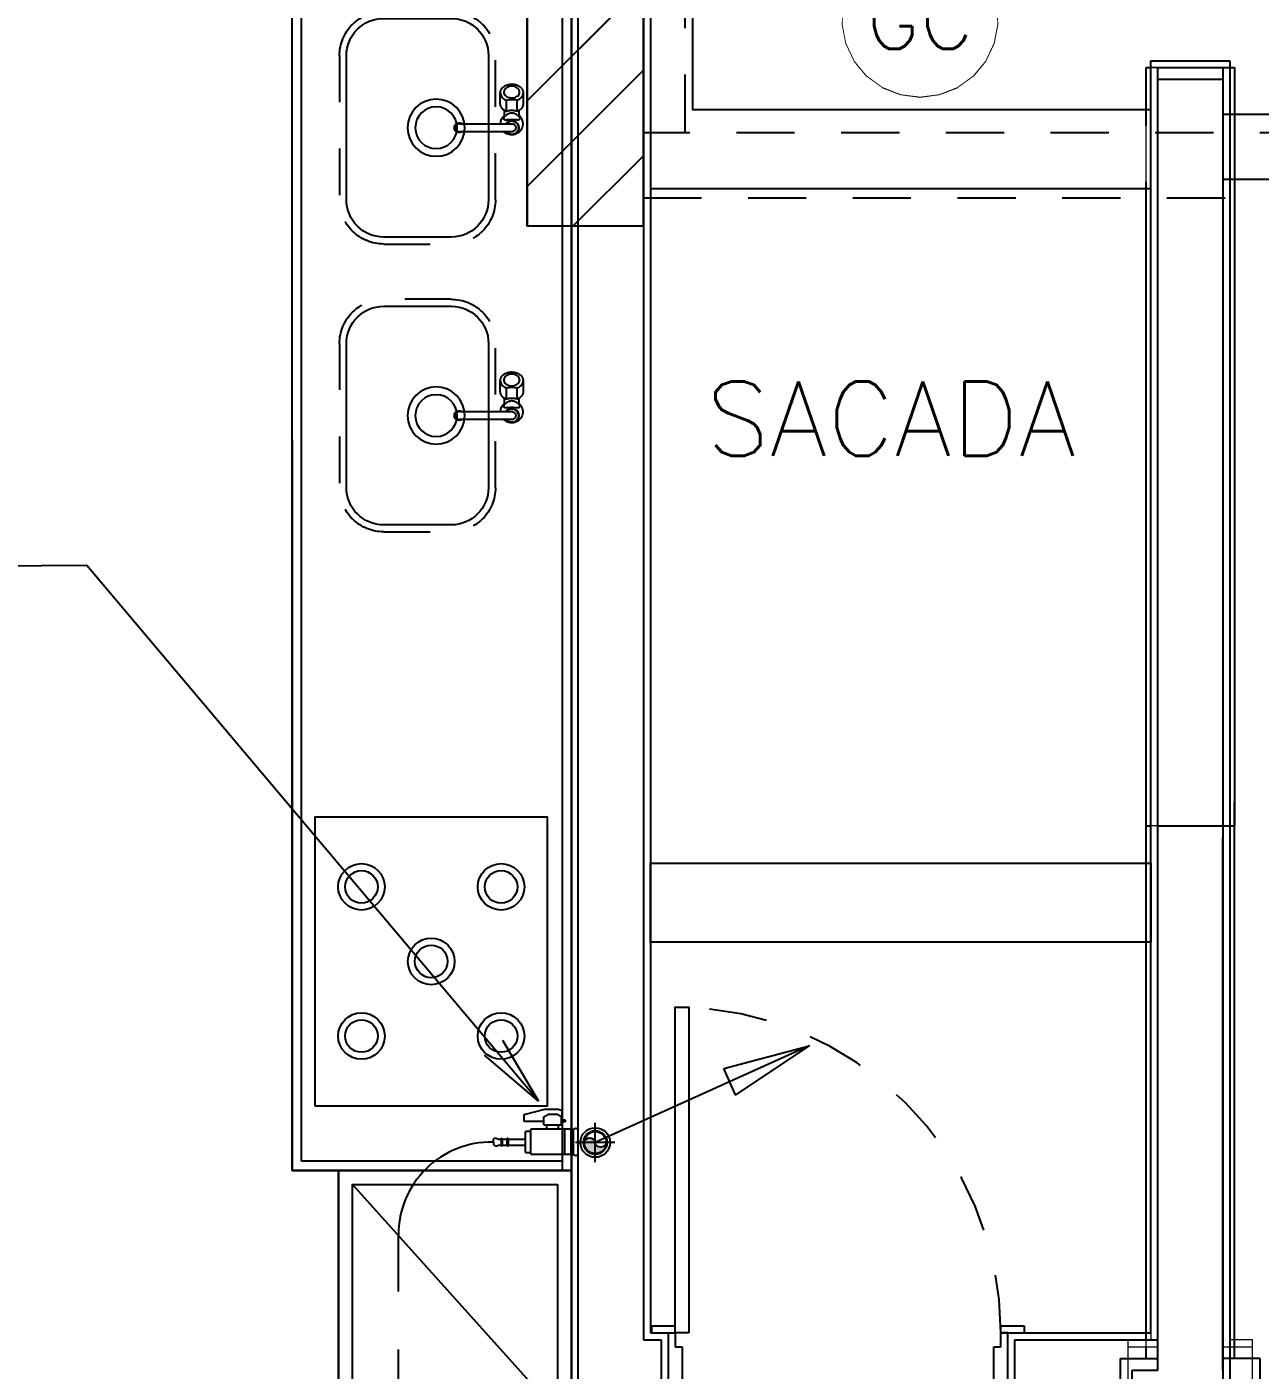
# Model space of a CAD drawing. Header units: millimetres. Extents: x 188.6 to 263.2, y 40.1 to 120.1.
# Drawn here: x 237.974 to 240.624, y 54.962 to 57.849 of the extents above; entities that cross this region are included whole.
import ezdxf
from ezdxf.enums import TextEntityAlignment as Align

# ---------------------------------------------------------------- set-up
doc = ezdxf.new("R2010")
doc.units = ezdxf.units.MM
doc.set_wipeout_variables(frame=1)
for name, pattern in [('CENTER2', [1.125, 0.75, -0.125, 0.125, -0.125]), ('HIDDEN2', [0.1875, 0.125, -0.0625]), ('Linha Tracejada 2_1', [300, 200, -100]), ('Wipeout_Contour', [1000, 0, -1000]), ('XREF_305_306$0$HIDDEN2', [0.1875, 0.125, -0.0625]), ('XREF_305_306$0$XREF-TIPO$0$HIDDEN2', [0.1875, 0.125, -0.0625])]:
    doc.linetypes.add(name, pattern=pattern)
for name, color, linetype in [('ARQ', 8, 'Continuous'), ('ARQ-BASE', 8, 'Continuous'), ('Chapim', 7, 'Continuous'), ('ESTR-PILARES', 11, 'Continuous'), ('ESTR-VIGAS', 11, 'HIDDEN2'), ('ESTRUTURA', 7, 'Continuous'), ('GAS-COL', 7, 'Continuous'), ('GAS-PONTO', 202, 'Continuous'), ('GAS-TEXTO', 7, 'Continuous'), ('GAS-TUBO-PISO', 6, 'CENTER2'), ('INC-TEXTO', 7, 'Continuous'), ('Parede.ARQ', 8, 'Continuous'), ('Pilar.ARQ', 8, 'Continuous'), ('XREF_305_306$0$A-MC-ALVENARIA', 7, 'Continuous'), ('XREF_305_306$0$L-O-LAYOUT-MOLHADO', 8, 'Continuous'), ('XREF_305_306$0$XREF-TIPO$0$A-MC-ALVENARIA', 7, 'Continuous'), ('XREF_305_306$0$XREF-TIPO$0$V-MC-VISTA2', 1, 'Continuous')]:
    doc.layers.add(name, color=color, linetype=linetype)
doc.layers.add('XREF_305_306$0$R-MC-REBOCO', color=1, linetype='Continuous', lineweight=5)
doc.layers.add('XREF_305_306$0$XREF-TIPO$0$R-MC-REBOCO', color=1, linetype='Continuous', lineweight=5)
doc.styles.add('60-100', font='romans.shx', dxfattribs={"height": 0.16})
doc.styles.add('60-75', font='romans.shx', dxfattribs={"height": 0.12})
doc.styles.add('ROMANS', font='ROMANS.SHX', dxfattribs={"height": 0.15})
doc.dimstyles.new('IND75', dxfattribs={"dimtxt": 0.15, "dimasz": 0.1875, "dimexe": 0.15, "dimexo": 0, "dimgap": 0.1, "dimtad": 1, "dimzin": 10, "dimdsep": 46, "dimtxsty": '60-75', "dimcen": 0, "dimclrd": 256, "dimclre": 1, "dimclrt": 256, "dimadec": 0, "dimazin": 0, "dimtfac": 1, "dimtix": 1, "dimtmove": 2, "dimatfit": 3, "dimfxl": 0.15, "dimtolj": 1, "dimtzin": 6, "dimarcsym": 0})
doc.dimstyles.new('SETAS75', dxfattribs={"dimtxt": 0.16, "dimasz": 0.15, "dimexe": 0.15, "dimexo": 0, "dimgap": 0.1, "dimtad": 1, "dimzin": 10, "dimdsep": 46, "dimtxsty": '60-100', "dimblk1": 'OPEN', "dimblk2": 'OPEN', "dimsah": 1, "dimcen": 0, "dimclrd": 244, "dimclre": 244, "dimclrt": 7, "dimadec": 0, "dimazin": 0, "dimtfac": 1, "dimtix": 1, "dimtmove": 2, "dimatfit": 3, "dimldrblk": 'OPEN', "dimfxl": 0.15, "dimtolj": 1, "dimtzin": 6, "dimarcsym": 0})

# ---------------------------------------------------------------- blocks, each defined once
blk = doc.blocks.new('ESTR-1TP-29.09.2016')
at = {"layer": 'ESTR-PILARES'}
for p, q in [((35.7274, 20.0136), (35.9774, 20.2636)), ((35.7274, 19.8298), (35.9774, 20.0798)), ((35.8267, 19.7452), (35.9774, 19.8959))]:
    blk.add_line(p, q, dxfattribs=at)
blk.add_lwpolyline([(35.7274, 19.7452), (35.9774, 19.7452), (35.9774, 21.0452), (35.7274, 21.0452), (35.7274, 19.7452)], dxfattribs=at)
at = {"layer": 'ESTR-VIGAS'}
for points in [[(36.0674, 19.9452), (36.0674, 24.5452)], [(38.3274, 19.9452), (35.9774, 19.9452)], [(35.9774, 19.8052), (38.3274, 19.8052)]]:
    blk.add_lwpolyline(points, dxfattribs=at)
blk = doc.blocks.new('XREF_305_306$0$CUBA_BL47_SUPERIOR')
for p, q in [((0.155, 0.1123), (-0.155, 0.1123)), ((-0.235, 0.0323), (-0.235, -0.1128)), ((0.235, -0.1128), (0.235, 0.0323)), ((-0.155, -0.1928), (0.155, -0.1928))]:
    blk.add_line(p, q)
at = {"color": 8, "linetype": 'XREF_305_306$0$HIDDEN2', "ltscale": 0.5}
blk.add_lwpolyline([(-0.25, 0.0323, -0.414214), (-0.155, 0.1273), (0.155, 0.1273, -0.414214), (0.25, 0.0323), (0.25, -0.1128, -0.414214), (0.155, -0.2078), (-0.155, -0.2078, -0.414214), (-0.25, -0.1128)], format="xyb", close=True, dxfattribs=at)
at = {"color": 8}
blk.add_circle((0, 0), 0.0615, dxfattribs=at)
blk.add_circle((0, 0), 0.0449)
for centre, start, end in [((-0.155, 0.0323), 90, 180), ((0.155, 0.0323), 0, 90), ((-0.155, -0.1128), 180, 270), ((0.155, -0.1128), 270, 0)]:
    blk.add_arc(centre, 0.08, start, end)
blk = doc.blocks.new('XREF_305_306$0$DECA_1195CR40_SUPERIOR')
at = {"layer": 'XREF_305_306$0$L-O-LAYOUT-MOLHADO'}
for p, q in [((-0.0086, 0.0002), (-0.0086, -0.1099)), ((0.0086, -0.1099), (0.0086, 0.0002)), ((0.0369, 0.016), (0.0246, 0.016)), ((0.0512, 0.0249), (0.051, 0.0249)), ((0.0513, 0.0249), (0.0512, 0.0249)), ((0.0751, 0.0249), (0.0513, 0.0249)), ((0.0766, 0.0174), (0.0761, 0.0174)), ((0.0246, -0.0151), (0.0369, -0.0151)), ((0.0513, -0.0241), (0.0751, -0.0241)), ((0.0761, -0.0166), (0.0766, -0.0166)), ((-0.0102, -0.1112), (-0.0102, -0.1129)), ((-0.0086, -0.1099), (-0.0086, -0.1112)), ((0.0086, -0.1112), (0.0086, -0.1099)), ((0.0102, -0.1129), (0.0102, -0.1112))]:
    blk.add_line(p, q, dxfattribs=at)
at = {"layer": 'XREF_305_306$0$L-O-LAYOUT-MOLHADO', "color": 8}
for p, q in [((0.0594, 0.0116), (0.0356, 0.0116)), ((0.0356, -0.0108), (0.0594, -0.0108))]:
    blk.add_line(p, q, dxfattribs=at)
at = {"layer": 'XREF_305_306$0$L-O-LAYOUT-MOLHADO'}
for points in [[(0.0086, 0.0002, 0), (0.0086, 0.0005, 0), (0.0086, 0.0009, 0), (0.0086, 0.0012, 0), (0.0086, 0.0014, 0), (0.0085, 0.0016, 0), (0.0085, 0.0017, 0), (0.0085, 0.0018, 0), (0.0085, 0.0019, 0), (0.0085, 0.0021, 0), (0.0084, 0.0022, 0), (0.0084, 0.0023, 0), (0.0084, 0.0024, 0), (0.0084, 0.0024, 0), (0.0083, 0.0025, 0), (0.0083, 0.0026, 0), (0.0082, 0.0029, 0), (0.0081, 0.0032, 0), (0.008, 0.0035, 0), (0.0079, 0.0038, 0), (0.0076, 0.0045, 0), (0.0073, 0.005, 0), (0.0069, 0.0056, 0), (0.0065, 0.0061, 0), (0.006, 0.0065, 0), (0.0055, 0.007, 0), (0.005, 0.0074, 0), (0.0045, 0.0077, 0), (0.004, 0.008, 0), (0.0034, 0.0083, 0), (0.0028, 0.0085, 0), (0.0022, 0.0087, 0), (0.0016, 0.0088, 0), (0.001, 0.0089, 0), (0.0003, 0.009, 0), (-0.0003, 0.009, 0), (-0.0009, 0.0089, 0), (-0.0016, 0.0088, 0), (-0.0022, 0.0087, 0), (-0.0028, 0.0085, 0), (-0.0034, 0.0083, 0), (-0.0039, 0.008, 0), (-0.0045, 0.0077, 0), (-0.005, 0.0074, 0), (-0.0055, 0.007, 0), (-0.006, 0.0066, 0), (-0.0064, 0.0061, 0), (-0.0068, 0.0056, 0), (-0.0072, 0.0051, 0), (-0.0076, 0.0045, 0), (-0.0076, 0.0043, 0), (-0.0077, 0.0042, 0), (-0.0078, 0.004, 0), (-0.0079, 0.0039, 0), (-0.0079, 0.0037, 0), (-0.008, 0.0035, 0), (-0.0081, 0.0032, 0), (-0.0082, 0.003, 0), (-0.0083, 0.0027, 0), (-0.0084, 0.0024, 0), (-0.0085, 0.002, 0), (-0.0085, 0.0016, 0), (-0.0086, 0.0011, 0), (-0.0086, 0.0007, 0), (-0.0086, 0.0002, 0)], [(0.0246, 0.016, 0), (0.0245, 0.016, 0), (0.0243, 0.016, 0), (0.0242, 0.016, 0), (0.0241, 0.016, 0), (0.024, 0.016, 0), (0.024, 0.016, 0), (0.024, 0.016, 0)], [(0.0352, 0.0117, 0), (0.0352, 0.0117, 0), (0.0353, 0.0117, 0), (0.0354, 0.0116, 0), (0.0356, 0.0116, 0)], [(0.0352, 0.0117, 0), (0.0354, 0.0111, 0), (0.0357, 0.0099, 0), (0.036, 0.0087, 0), (0.0362, 0.0075, 0), (0.0364, 0.0063, 0), (0.0366, 0.005, 0), (0.0367, 0.0037, 0), (0.0368, 0.0025, 0), (0.0368, 0.0012, 0), (0.0368, -0.0001, 0), (0.0368, -0.0013, 0), (0.0367, -0.0026, 0), (0.0366, -0.0039, 0), (0.0364, -0.0051, 0), (0.0363, -0.0064, 0), (0.036, -0.0076, 0), (0.0358, -0.0088, 0), (0.0354, -0.01, 0), (0.0352, -0.0109, 0)], [(0.051, 0.0249, 0), (0.0505, 0.0249, 0), (0.0496, 0.0248, 0), (0.0488, 0.0247, 0), (0.0479, 0.0245, 0), (0.047, 0.0243, 0), (0.0462, 0.024, 0), (0.0454, 0.0236, 0), (0.0445, 0.0232, 0), (0.0437, 0.0228, 0), (0.0429, 0.0223, 0), (0.0422, 0.0218, 0), (0.0414, 0.0212, 0), (0.0407, 0.0205, 0), (0.04, 0.0198, 0), (0.0393, 0.0191, 0), (0.0386, 0.0183, 0), (0.038, 0.0175, 0), (0.0374, 0.0167, 0), (0.0368, 0.0158, 0), (0.0363, 0.0149, 0), (0.0358, 0.0139, 0), (0.0354, 0.013, 0), (0.0353, 0.0128, 0)], [(0.0513, 0.0249, 0), (0.0513, 0.0249, 0)], [(0.0639, 0.0004, 0), (0.0641, 0.003, 0), (0.0645, 0.0056, 0), (0.0652, 0.008, 0), (0.0662, 0.0102, 0), (0.0675, 0.0122, 0), (0.0689, 0.014, 0), (0.0705, 0.0154, 0), (0.0723, 0.0164, 0), (0.0742, 0.0171, 0), (0.0761, 0.0174, 0), (0.0766, 0.0174, 0)], [(0.0766, -0.0166, 0), (0.0746, -0.0164, 0), (0.0727, -0.0158, 0), (0.0709, -0.0148, 0), (0.0693, -0.0135, 0), (0.0678, -0.0118, 0), (0.0665, -0.0099, 0), (0.0655, -0.0077, 0), (0.0647, -0.0053, 0), (0.0642, -0.0028, 0), (0.0639, -0.0002, 0), (0.0639, 0.0004, 0)], [(0.0751, -0.0241, 0), (0.0755, -0.0241, 0), (0.0764, -0.024, 0), (0.0773, -0.0239, 0), (0.0781, -0.0237, 0), (0.079, -0.0235, 0), (0.0799, -0.0233, 0), (0.0807, -0.0229, 0), (0.0815, -0.0226, 0), (0.0823, -0.0221, 0), (0.0831, -0.0217, 0), (0.0839, -0.0211, 0), (0.0847, -0.0206, 0), (0.0854, -0.02, 0), (0.0861, -0.0193, 0), (0.0868, -0.0186, 0), (0.0875, -0.0178, 0), (0.0881, -0.017, 0), (0.0888, -0.0162, 0), (0.0893, -0.0153, 0), (0.0899, -0.0144, 0), (0.0904, -0.0135, 0), (0.0909, -0.0125, 0), (0.0913, -0.0115, 0), (0.0917, -0.0105, 0), (0.0921, -0.0095, 0), (0.0924, -0.0084, 0), (0.0927, -0.0073, 0), (0.093, -0.0062, 0), (0.0932, -0.0051, 0), (0.0934, -0.004, 0), (0.0935, -0.0028, 0), (0.0936, -0.0017, 0), (0.0937, -0.0005, 0), (0.0937, 0.0006, 0), (0.0936, 0.0018, 0), (0.0936, 0.0029, 0), (0.0935, 0.0041, 0), (0.0933, 0.0052, 0), (0.0931, 0.0064, 0), (0.0929, 0.0075, 0), (0.0926, 0.0086, 0), (0.0923, 0.0096, 0), (0.092, 0.0107, 0), (0.0916, 0.0117, 0), (0.0912, 0.0128, 0), (0.0907, 0.0137, 0), (0.0902, 0.0147, 0), (0.0897, 0.0156, 0), (0.0891, 0.0165, 0), (0.0885, 0.0174, 0), (0.0879, 0.0182, 0), (0.0873, 0.019, 0), (0.0866, 0.0197, 0), (0.0859, 0.0204, 0), (0.0851, 0.0211, 0), (0.0844, 0.0217, 0), (0.0836, 0.0222, 0), (0.0828, 0.0227, 0), (0.082, 0.0232, 0), (0.0812, 0.0236, 0), (0.0803, 0.0239, 0), (0.0795, 0.0242, 0), (0.0786, 0.0245, 0), (0.0778, 0.0247, 0), (0.0769, 0.0248, 0), (0.076, 0.0249, 0), (0.0751, 0.0249, 0), (0.0751, 0.0249, 0)], [(0.0751, 0.0249, 0), (0.0751, 0.0249, 0)], [(0.0766, 0.0174, 0), (0.0785, 0.0172, 0), (0.0804, 0.0166, 0), (0.0822, 0.0157, 0), (0.0838, 0.0143, 0), (0.0853, 0.0127, 0), (0.0866, 0.0107, 0), (0.0877, 0.0085, 0), (0.0885, 0.0062, 0), (0.089, 0.0036, 0), (0.0892, 0.001, 0), (0.0891, -0.0016, 0), (0.0887, -0.0041, 0), (0.0881, -0.0066, 0), (0.0871, -0.0088, 0), (0.086, -0.0109, 0), (0.0846, -0.0127, 0), (0.083, -0.0142, 0), (0.0812, -0.0154, 0), (0.0794, -0.0161, 0), (0.0775, -0.0165, 0), (0.0766, -0.0166, 0)], [(0.024, -0.0152, 0), (0.024, -0.0152, 0), (0.024, -0.0151, 0), (0.0241, -0.0151, 0), (0.0243, -0.0151, 0), (0.0245, -0.0151, 0), (0.0246, -0.0151, 0)], [(0.0356, -0.0108, 0), (0.0354, -0.0108, 0), (0.0353, -0.0108, 0), (0.0352, -0.0108, 0), (0.0352, -0.0109, 0)], [(0.0353, -0.0119, 0), (0.0355, -0.0125, 0), (0.036, -0.0134, 0), (0.0365, -0.0144, 0), (0.037, -0.0153, 0), (0.0376, -0.0161, 0), (0.0382, -0.017, 0), (0.0389, -0.0178, 0), (0.0395, -0.0185, 0), (0.0402, -0.0193, 0), (0.041, -0.0199, 0), (0.0417, -0.0205, 0), (0.0425, -0.0211, 0), (0.0432, -0.0216, 0), (0.0441, -0.0221, 0), (0.0449, -0.0226, 0), (0.0457, -0.0229, 0), (0.0466, -0.0233, 0), (0.0474, -0.0235, 0), (0.0483, -0.0237, 0), (0.0491, -0.0239, 0), (0.05, -0.024, 0), (0.0509, -0.0241, 0), (0.0514, -0.0241, 0)], [(0.0514, -0.0241, 0), (0.0513, -0.0241, 0)], [(0.0751, -0.0241, 0), (0.0751, -0.0241, 0)], [(-0.0086, -0.1059, 0), (-0.0094, -0.1075, 0), (-0.0099, -0.1091, 0), (-0.0102, -0.1109, 0), (-0.0102, -0.1112, 0)], [(-0.0102, -0.1129, 0), (-0.01, -0.1147, 0), (-0.0096, -0.1164, 0), (-0.0088, -0.118, 0), (-0.0078, -0.1195, 0), (-0.0065, -0.1207, 0), (-0.0051, -0.1217, 0), (-0.0035, -0.1225, 0), (-0.0018, -0.1229, 0), (0, -0.1231, 0)], [(0, -0.1231, 0), (0.0018, -0.1229, 0), (0.0035, -0.1225, 0), (0.0051, -0.1217, 0), (0.0065, -0.1207, 0), (0.0078, -0.1195, 0), (0.0088, -0.118, 0), (0.0096, -0.1164, 0), (0.01, -0.1147, 0), (0.0102, -0.1129, 0)], [(0.0102, -0.1112, 0), (0.01, -0.1095, 0), (0.0096, -0.1078, 0), (0.0088, -0.1062, 0), (0.0086, -0.1059, 0)]]:
    blk.add_polyline3d(points, dxfattribs=at)
at = {"layer": 'XREF_305_306$0$L-O-LAYOUT-MOLHADO', "color": 8}
for points in [[(0.0253, -0.0151, 0), (0.0249, -0.0153, 0), (0.0243, -0.0157, 0), (0.0235, -0.0161, 0), (0.0227, -0.0164, 0), (0.022, -0.0167, 0), (0.0213, -0.0168, 0), (0.0207, -0.0169, 0), (0.0201, -0.017, 0), (0.0196, -0.0169, 0), (0.0192, -0.0168, 0), (0.0186, -0.0166, 0), (0.0182, -0.0163, 0), (0.0179, -0.0159, 0), (0.0177, -0.0154, 0), (0.0175, -0.0149, 0), (0.0173, -0.0142, 0), (0.0173, -0.0135, 0), (0.0173, -0.0127, 0), (0.0173, -0.0118, 0), (0.0173, -0.0108, 0), (0.0174, -0.01, 0), (0.0174, -0.0091, 0), (0.0175, -0.0082, 0), (0.0175, -0.0072, 0), (0.0176, -0.0065, 0), (0.0176, -0.0056, 0), (0.0177, -0.0051, 0), (0.0177, -0.0044, 0), (0.0177, -0.0038, 0), (0.0177, -0.0034, 0), (0.0177, -0.003, 0), (0.0178, -0.0026, 0), (0.0178, -0.0022, 0), (0.0178, -0.0017, 0), (0.0178, -0.0012, 0), (0.0178, -0.0008, 0), (0.0178, -0.0004, 0), (0.0178, -0.0001, 0), (0.0178, 0.0004, 0), (0.0178, 0.0009, 0), (0.0178, 0.0014, 0), (0.0178, 0.0018, 0), (0.0178, 0.0022, 0), (0.0178, 0.0026, 0), (0.0178, 0.003, 0), (0.0178, 0.0034, 0), (0.0177, 0.004, 0), (0.0177, 0.0047, 0), (0.0177, 0.0053, 0), (0.0177, 0.0058, 0), (0.0176, 0.0067, 0), (0.0176, 0.0074, 0), (0.0175, 0.0087, 0), (0.0174, 0.0099, 0), (0.0174, 0.0109, 0), (0.0173, 0.0119, 0), (0.0173, 0.0129, 0), (0.0173, 0.0138, 0), (0.0173, 0.0146, 0), (0.0174, 0.0154, 0), (0.0176, 0.0161, 0), (0.0178, 0.0166, 0), (0.0181, 0.017, 0), (0.0184, 0.0173, 0), (0.0187, 0.0175, 0), (0.0192, 0.0177, 0), (0.0197, 0.0178, 0), (0.0203, 0.0178, 0), (0.0211, 0.0177, 0), (0.0219, 0.0176, 0), (0.0226, 0.0173, 0), (0.0234, 0.017, 0), (0.0242, 0.0166, 0), (0.025, 0.0162, 0), (0.0253, 0.016, 0)], [(0.0246, 0.016, 0), (0.0244, 0.016, 0), (0.0244, 0.0159, 0), (0.0243, 0.0158, 0), (0.0243, 0.0156, 0), (0.0244, 0.0154, 0), (0.0245, 0.0152, 0), (0.0248, 0.0148, 0), (0.0251, 0.0144, 0), (0.0254, 0.014, 0), (0.0258, 0.0135, 0), (0.0267, 0.0124, 0), (0.0272, 0.0118, 0), (0.0277, 0.0112, 0), (0.0282, 0.0103, 0), (0.0288, 0.0094, 0), (0.0294, 0.0083, 0), (0.0297, 0.0077, 0), (0.03, 0.0071, 0), (0.0303, 0.0064, 0), (0.0305, 0.0056, 0), (0.0307, 0.0052, 0), (0.0308, 0.0048, 0), (0.0309, 0.0044, 0), (0.031, 0.0039, 0), (0.0311, 0.0034, 0), (0.0312, 0.0029, 0), (0.0313, 0.0024, 0), (0.0313, 0.0019, 0), (0.0314, 0.0014, 0), (0.0314, 0.0009, 0), (0.0314, 0.0006, 0), (0.0314, 0.0004, 0), (0.0314, 0.0001, 0), (0.0314, -0.0002, 0), (0.0314, -0.0005, 0), (0.0314, -0.0007, 0), (0.0313, -0.001, 0), (0.0313, -0.0013, 0), (0.0313, -0.0017, 0), (0.0312, -0.0021, 0), (0.0311, -0.0025, 0), (0.0311, -0.0029, 0), (0.031, -0.0033, 0), (0.0309, -0.0036, 0), (0.0308, -0.0041, 0), (0.0306, -0.0045, 0), (0.0303, -0.0053, 0), (0.03, -0.0061, 0), (0.0297, -0.0068, 0), (0.0292, -0.0078, 0), (0.0288, -0.0086, 0), (0.0283, -0.0094, 0), (0.0278, -0.0101, 0), (0.0269, -0.0113, 0), (0.0261, -0.0124, 0), (0.0253, -0.0133, 0), (0.025, -0.0137, 0), (0.0247, -0.014, 0), (0.0245, -0.0144, 0), (0.0243, -0.0147, 0), (0.0243, -0.0149, 0), (0.0243, -0.015, 0), (0.0243, -0.0151, 0), (0.0245, -0.0151, 0), (0.0246, -0.0151, 0)], [(0.0594, 0.0129, 0), (0.0593, 0.0127, 0), (0.0593, 0.0125, 0), (0.0593, 0.0122, 0), (0.0593, 0.0119, 0), (0.0593, 0.0117, 0), (0.0594, 0.0116, 0)], [(0.0594, 0.0129, 0), (0.0607, 0.0155, 0), (0.0623, 0.0179, 0), (0.064, 0.0199, 0), (0.066, 0.0216, 0), (0.0681, 0.023, 0), (0.0703, 0.0241, 0), (0.0725, 0.0247, 0), (0.0749, 0.0249, 0), (0.0751, 0.0249, 0)], [(0.0594, -0.0108, 0), (0.0602, -0.0075, 0), (0.0607, -0.0041, 0), (0.061, -0.0006, 0), (0.0609, 0.0028, 0), (0.0605, 0.0062, 0), (0.0599, 0.0096, 0), (0.0594, 0.0116, 0)], [(0.0594, -0.0108, 0), (0.0593, -0.011, 0), (0.0593, -0.0113, 0), (0.0593, -0.0115, 0), (0.0593, -0.0118, 0), (0.0594, -0.012, 0), (0.0594, -0.0121, 0)], [(0.0751, -0.0241, 0), (0.0727, -0.0239, 0), (0.0705, -0.0233, 0), (0.0682, -0.0223, 0), (0.0662, -0.0209, 0), (0.0642, -0.0192, 0), (0.0624, -0.0172, 0), (0.0609, -0.0149, 0), (0.0595, -0.0123, 0), (0.0594, -0.0121, 0)], [(0.0086, -0.1112, 0), (0.0086, -0.1119, 0), (0.0085, -0.1126, 0), (0.0084, -0.1133, 0), (0.0082, -0.1139, 0), (0.008, -0.1145, 0), (0.0077, -0.1152, 0), (0.0074, -0.1157, 0), (0.007, -0.1163, 0), (0.0066, -0.1168, 0), (0.0061, -0.1173, 0), (0.0056, -0.1178, 0), (0.0051, -0.1182, 0), (0.0045, -0.1186, 0), (0.0039, -0.1189, 0), (0.0033, -0.1192, 0), (0.0027, -0.1194, 0), (0.002, -0.1196, 0), (0.0014, -0.1197, 0), (0.0007, -0.1198, 0), (0, -0.1198, 0), (-0.0007, -0.1198, 0), (-0.0013, -0.1197, 0), (-0.002, -0.1196, 0), (-0.0027, -0.1194, 0), (-0.0033, -0.1192, 0), (-0.0039, -0.1189, 0), (-0.0045, -0.1186, 0), (-0.0051, -0.1182, 0), (-0.0056, -0.1178, 0), (-0.0061, -0.1173, 0), (-0.0066, -0.1168, 0), (-0.007, -0.1163, 0), (-0.0073, -0.1157, 0), (-0.0077, -0.1152, 0), (-0.008, -0.1145, 0), (-0.0082, -0.1139, 0), (-0.0084, -0.1133, 0), (-0.0085, -0.1126, 0), (-0.0086, -0.1119, 0), (-0.0086, -0.1112, 0)]]:
    blk.add_polyline3d(points, dxfattribs=at)
at = {"layer": 'XREF_305_306$0$L-O-LAYOUT-MOLHADO'}
for centre, radius, start, end in [((0.0083, 0.0004), 0.0239, 40.6224, 224.7251), ((0, 0.0004), 0.0155, 303.7054, 236.2946), ((0, 0.0004), 0.00862, 180, 180.586), ((0, 0.0004), 0.00862, 180.586, 182.5957), ((0, 0.0004), 0.00862, 357.1497, 359.5628), ((0, 0.0004), 0.00862, 359.5628, 0), ((0.0366, 0.0122), 0.0015, 156.1757, 196.6323), ((0.0083, 0.0004), 0.0239, 270.7235, 319.3776), ((0.0366, -0.0113), 0.0015, 163.3677, 203.8243)]:
    blk.add_arc(centre, radius, start, end, dxfattribs=at)
at = {"layer": 'XREF_305_306$0$L-O-LAYOUT-MOLHADO', "color": 8}
for start, end in [(0, 233.4897), (306.5103, 0)]:
    blk.add_arc((0, 0.0004), 0.0145, start, end, dxfattribs=at)
blk = doc.blocks.new('arq-3pav')
at = {"layer": 'ARQ'}
for p, q in [((33.5553, 15.1539), (33.5553, 18.305)), ((35.3802, 17.5199), (35.5502, 17.5199)), ((35.3802, 17.5199), (35.5502, 17.5199)), ((33.5353, 16.705), (33.5353, 15.1339)), ((33.5353, 15.1339), (34.1353, 15.1339)), ((34.1153, 15.1539), (33.5553, 15.1539)), ((33.6353, 15.1339), (34.1353, 15.1339)), ((34.1353, 15.1339), (33.6353, 15.1339)), ((33.6353, 15.1339), (33.6353, 13.485)), ((33.6653, 15.1039), (34.1053, 14.6143)), ((34.3053, 14.785), (34.3433, 14.785)), ((34.3081, 14.8), (34.3581, 14.8)), ((34.3081, 14.785), (34.3081, 14.8)), ((34.3081, 14.785), (34.3581, 14.785)), ((34.3431, 14.785), (34.3431, 14.615)), ((34.3433, 14.785), (34.3433, 14.615)), ((34.3433, 14.785), (34.3433, 14.615)), ((34.3581, 14.785), (34.3581, 14.755)), ((35.0581, 14.8), (35.1081, 14.8)), ((35.0581, 14.785), (35.0581, 14.8)), ((35.0581, 14.755), (35.0581, 14.785)), ((35.0581, 14.785), (35.1081, 14.785)), ((35.0731, 14.785), (35.0581, 14.785)), ((35.0733, 14.615), (35.0733, 14.785)), ((35.1081, 14.8), (35.1081, 14.785)), ((34.2903, 14.77), (34.3283, 14.77)), ((34.3283, 14.77), (34.3283, 14.63)), ((35.0883, 14.63), (35.0883, 14.77)), ((34.3581, 14.755), (34.3731, 14.755)), ((34.3731, 14.755), (34.3731, 14.615)), ((35.0431, 14.755), (35.0581, 14.755)), ((35.0431, 14.615), (35.0431, 14.755)), ((35.3153, 14.6), (35.3153, 14.73)), ((35.3153, 14.73), (35.3702, 14.73)), ((35.6153, 14.73), (35.5602, 14.73))]:
    blk.add_line(p, q, dxfattribs=at)
at = {"layer": 'ARQ', "color": 8}
for p, q in [((35.3153, 14.6), (35.3153, 14.73)), ((35.3153, 14.73), (35.3953, 14.73)), ((35.6153, 14.73), (35.5353, 14.73)), ((35.6153, 14.6), (35.6153, 14.73))]:
    blk.add_line(p, q, dxfattribs=at)
at = {"layer": 'ARQ', "color": 8, "linetype": 'Continuous', "lineweight": 0}
blk.add_line((35.5993, 14.615), (35.5993, 14.715), dxfattribs=at)
at = {"layer": 'ARQ', "color": 8, "linetype": 'Linha Tracejada 2_1', "lineweight": 0, "flags": 128}
for points in [[(35.3953, 17.3647), (35.3953, 17.3797)], [(35.3953, 17.2747), (35.3953, 17.3647)], [(35.5503, 17.3647), (35.5503, 17.3797)], [(35.5503, 17.2747), (35.5503, 17.3647)], [(35.3953, 17.2597), (35.3953, 17.2747)], [(35.5503, 17.2597), (35.5503, 17.2747)]]:
    blk.add_lwpolyline(points, dxfattribs=at)
at = {"layer": 'ARQ'}
for points in [[(33.5843, 15.2732), (34.0843, 15.2732), (34.0843, 15.8939), (33.5843, 15.8939)], [(34.3881, 14.785), (34.3581, 14.785), (34.3581, 15.485), (34.3881, 15.485)], [(34.1353, 14.5843), (33.6353, 14.5843), (33.6353, 15.1339), (34.1353, 15.1339)], [(34.1053, 14.6143), (33.6653, 14.6143), (33.6653, 15.1039), (34.1053, 15.1039)]]:
    blk.add_lwpolyline(points, close=True, dxfattribs=at)
for centre, radius in [((33.6843, 15.7439), 0.05), ((33.6843, 15.7439), 0.035), ((33.9843, 15.7439), 0.05), ((33.9843, 15.7439), 0.035), ((33.8343, 15.5836), 0.05), ((33.8343, 15.5836), 0.035), ((33.6843, 15.4232), 0.05), ((33.6843, 15.4232), 0.035), ((33.9843, 15.4232), 0.05), ((33.9843, 15.4232), 0.035)]:
    blk.add_circle(centre, radius, dxfattribs=at)
at = {"layer": 'ARQ', "color": 8, "linetype": 'XREF_305_306$0$XREF-TIPO$0$HIDDEN2'}
blk.add_arc((34.3581, 14.785), 0.7, 0, 90, dxfattribs=at)
at = {"layer": 'ARQ'}
blk.add_point((33.6353, 14.7217), dxfattribs=at)
at = {"layer": 'XREF_305_306$0$XREF-TIPO$0$A-MC-ALVENARIA', "color": 8}
for p, q in [((35.3403, 14.615), (35.3403, 14.705)), ((35.3403, 14.705), (35.3953, 14.705))]:
    blk.add_line(p, q, dxfattribs=at)
at = {"layer": 'XREF_305_306$0$XREF-TIPO$0$R-MC-REBOCO', "color": 8}
blk.add_line((35.3153, 14.6), (35.3153, 14.73), dxfattribs=at)
at = {"layer": 'XREF_305_306$0$XREF-TIPO$0$V-MC-VISTA2', "color": 8}
blk.add_line((35.3153, 14.73), (35.3953, 14.73), dxfattribs=at)
at = {"layer": 'ARQ', "extrusion": (0, 0, -1), "zscale": -1, "rotation": 90}
for name, p in [('XREF_305_306$0$CUBA_BL47_SUPERIOR', (-33.8449, 17.3758)), ('XREF_305_306$0$CUBA_BL47_SUPERIOR', (-33.8449, 16.757)), ('XREF_305_306$0$DECA_1195CR40_SUPERIOR', (-34.0068, 16.757))]:
    blk.add_blockref(name, p, dxfattribs=at)
at = {"color": 8, "linetype": 'Wipeout_Contour', "lineweight": 0, "ltscale": 72976.674473}
blk.add_wipeout([(35.3953, 14.77), (35.3953, 15.875), (35.3803, 15.875), (35.3803, 14.77)], dxfattribs=at).dxf.layer = 'ARQ'
at = {"color": 8, "linetype": 'Wipeout_Contour', "lineweight": 0, "ltscale": 73545.3048}
blk.add_wipeout([(35.5503, 14.77), (35.5503, 15.875), (35.5353, 15.875), (35.5353, 14.77)], dxfattribs=at).dxf.layer = 'ARQ'
at = {"layer": 'ARQ', "color": 8, "linetype": 'Continuous', "lineweight": 0}
for p, q in [((35.3953, 14.77), (35.3953, 15.875)), ((35.5353, 14.77), (35.5353, 15.875)), ((35.3703, 15.78), (35.3703, 15.55)), ((35.5603, 15.78), (35.5603, 15.55))]:
    blk.add_line(p, q, dxfattribs=at)
at = {"layer": 'ARQ', "color": 8, "linetype": 'Continuous', "lineweight": 0, "flags": 128}
for points in [[(35.3953, 15.875), (35.3803, 15.875)], [(35.3803, 15.875), (35.3803, 14.77)], [(35.5353, 15.875), (35.3953, 15.875)], [(35.5503, 15.875), (35.5353, 15.875)], [(35.5503, 14.77), (35.5503, 15.875)]]:
    blk.add_lwpolyline(points, dxfattribs=at)
at = {"layer": 'ARQ', "color": 8, "linetype": 'Linha Tracejada 2_1', "lineweight": 0, "flags": 128}
for points in [[(35.3703, 15.75), (35.3703, 15.735)], [(35.5503, 15.75), (35.5503, 15.735)], [(35.3703, 15.735), (35.3703, 15.595)], [(35.5503, 15.735), (35.5503, 15.595)], [(35.3703, 15.595), (35.3703, 15.58)], [(35.5503, 15.595), (35.5503, 15.58)]]:
    blk.add_lwpolyline(points, dxfattribs=at)
at = {"color": 8, "linetype": 'Wipeout_Contour', "lineweight": 0, "ltscale": 75356.964851}
blk.add_wipeout([(35.3953, 15.875), (35.3953, 17.5049), (35.3803, 17.5049), (35.3803, 15.875)], dxfattribs=at).dxf.layer = 'ARQ'
at = {"color": 8, "linetype": 'Wipeout_Contour', "lineweight": 0, "ltscale": 75907.90102}
blk.add_wipeout([(35.5503, 15.875), (35.5503, 17.5049), (35.5353, 17.5049), (35.5353, 15.875)], dxfattribs=at).dxf.layer = 'ARQ'
at = {"color": 8, "linetype": 'Wipeout_Contour', "lineweight": 0, "ltscale": 71964.006343}
blk.add_wipeout([(35.3313, 14.755), (35.3803, 14.755), (35.3803, 14.77), (35.3313, 14.77)], dxfattribs=at).dxf.layer = 'ARQ'
at = {"color": 8, "linetype": 'Wipeout_Contour', "lineweight": 0, "ltscale": 72658.273195}
blk.add_wipeout([(35.5503, 14.77), (35.5353, 14.77), (35.5353, 14.755), (35.5503, 14.755)], dxfattribs=at).dxf.layer = 'ARQ'
at = {"layer": 'ARQ', "color": 8}
for p, q in [((35.3702, 15.875), (35.3702, 17.5049)), ((35.3702, 17.5049), (35.5602, 17.5049)), ((35.5602, 17.5049), (35.5602, 15.875)), ((35.3953, 15.85), (35.3953, 17.4799)), ((35.3953, 17.4799), (35.5352, 17.4799)), ((35.5352, 17.4799), (35.5352, 15.85)), ((35.5352, 14.705), (35.5352, 15.85))]:
    blk.add_line(p, q, dxfattribs=at)
at = {"layer": 'ARQ'}
for p, q in [((35.3702, 15.875), (35.3702, 17.5049)), ((35.3702, 17.5049), (35.5602, 17.5049)), ((35.3802, 14.785), (35.3802, 17.5199)), ((35.3952, 17.5049), (35.5352, 17.5049)), ((35.5352, 17.5049), (35.5352, 11.06)), ((35.5352, 17.5049), (35.5352, 11.06)), ((35.5602, 17.5049), (35.5602, 15.875)), ((35.5353, 17.4049), (36.6153, 17.4049)), ((35.5353, 17.2649), (36.6153, 17.2649)), ((35.3702, 15.875), (35.5602, 15.875))]:
    blk.add_line(p, q, dxfattribs=at)
at = {"layer": 'ARQ', "color": 8, "linetype": 'Continuous', "lineweight": 0}
for p, q in [((35.3953, 15.875), (35.3953, 17.5049)), ((35.5353, 15.875), (35.5353, 17.5049)), ((35.3313, 14.77), (35.3313, 14.755)), ((35.5353, 14.755), (35.5353, 14.77)), ((35.3313, 14.755), (35.3313, 14.655))]:
    blk.add_line(p, q, dxfattribs=at)
at = {"layer": 'ARQ', "color": 8, "linetype": 'Continuous', "lineweight": 0, "flags": 128}
for points in [[(35.3953, 17.5049), (35.3803, 17.5049)], [(35.3803, 17.5049), (35.3803, 15.875)], [(35.5353, 17.5049), (35.3953, 17.5049)], [(35.5503, 17.5049), (35.5353, 17.5049)], [(35.5503, 15.875), (35.5503, 17.5049)], [(35.3953, 15.875), (35.3803, 15.875)], [(35.5353, 15.875), (35.3953, 15.875)], [(35.5503, 15.875), (35.5353, 15.875)]]:
    blk.add_lwpolyline(points, dxfattribs=at)
at = {"color": 8, "linetype": 'Wipeout_Contour', "lineweight": 0, "ltscale": 72082.729204}
blk.add_wipeout([(35.3953, 14.77), (35.3803, 14.77), (35.3803, 14.755), (35.3953, 14.755)], dxfattribs=at).dxf.layer = 'ARQ'
at = {"color": 8, "linetype": 'Wipeout_Contour', "lineweight": 0, "ltscale": 72777.198815}
blk.add_wipeout([(35.5503, 14.77), (35.5503, 14.755), (35.5993, 14.755), (35.5993, 14.77)], dxfattribs=at).dxf.layer = 'ARQ'
at = {"layer": 'ARQ'}
for p, q in [((35.3952, 14.77), (35.3952, 17.5049)), ((35.5502, 17.5199), (35.5502, 11.075)), ((35.5502, 17.5199), (35.5502, 11.075)), ((35.3702, 14.73), (35.3702, 15.875)), ((35.5602, 14.73), (35.5602, 15.875))]:
    blk.add_line(p, q, dxfattribs=at)
at = {"layer": 'ARQ', "color": 8}
for p, q in [((35.5602, 14.73), (35.5602, 15.925)), ((35.3702, 14.73), (35.3702, 15.875)), ((35.3953, 14.705), (35.3953, 15.85))]:
    blk.add_line(p, q, dxfattribs=at)
at = {"layer": 'ARQ', "color": 8, "linetype": 'Continuous', "lineweight": 0}
for p, q in [((35.3953, 14.77), (35.3953, 14.755)), ((35.5993, 14.755), (35.5993, 14.77)), ((35.3313, 14.755), (35.3803, 14.755)), ((35.3803, 14.755), (35.3953, 14.755)), ((35.5353, 14.755), (35.5503, 14.755)), ((35.5503, 14.755), (35.5993, 14.755)), ((35.5993, 14.715), (35.5993, 14.755))]:
    blk.add_line(p, q, dxfattribs=at)
at = {"layer": 'ARQ', "color": 8, "linetype": 'Continuous', "lineweight": 0, "flags": 128}
for points in [[(35.3803, 14.77), (35.3313, 14.77)], [(35.5993, 14.77), (35.5503, 14.77)]]:
    blk.add_lwpolyline(points, dxfattribs=at)
at = {"color": 8, "linetype": 'Wipeout_Contour', "lineweight": 0, "ltscale": 74540.712139}
blk.add_wipeout([(34.3153, 17.2597), (35.3953, 17.2597), (35.3953, 17.2747), (34.3153, 17.2747)], dxfattribs=at).dxf.layer = 'Parede.ARQ'
at = {"color": 8, "linetype": 'Wipeout_Contour', "lineweight": 0, "ltscale": 72976.674473}
blk.add_wipeout([(35.3953, 14.77), (35.3953, 15.875), (35.3803, 15.875), (35.3803, 14.77)], dxfattribs=at).dxf.layer = 'Parede.ARQ'
at = {"layer": 'ARQ'}
blk.add_line((35.0733, 14.785), (35.3802, 14.785), dxfattribs=at)
blk.add_lwpolyline([(34.3053, 15.795), (35.3802, 15.795), (35.3802, 15.625), (34.3053, 15.625)], close=True, dxfattribs=at)
at = {"layer": 'Chapim', "color": 8, "linetype": 'Continuous', "lineweight": 0}
blk.add_line((35.3703, 15.78), (35.3703, 15.55), dxfattribs=at)
at = {"layer": 'Parede.ARQ', "color": 8, "linetype": 'Continuous', "lineweight": 0}
blk.add_line((35.3953, 14.77), (35.3953, 15.875), dxfattribs=at)
at = {"layer": 'Parede.ARQ', "color": 8, "linetype": 'Continuous', "lineweight": 0, "flags": 128}
for points in [[(35.3953, 15.875), (35.3803, 15.875)], [(35.3803, 15.875), (35.3803, 14.77)], [(35.5353, 15.875), (35.3953, 15.875)]]:
    blk.add_lwpolyline(points, dxfattribs=at)
at = {"layer": 'Parede.ARQ', "color": 8, "linetype": 'Linha Tracejada 2_1', "lineweight": 0, "flags": 128}
for points in [[(35.3703, 15.75), (35.3703, 15.735)], [(35.3703, 15.735), (35.3703, 15.595)], [(35.3703, 15.595), (35.3703, 15.58)]]:
    blk.add_lwpolyline(points, dxfattribs=at)
at = {"color": 8, "linetype": 'Wipeout_Contour', "lineweight": 0, "ltscale": 74645.195623}
blk.add_wipeout([(34.3153, 17.2747), (35.3953, 17.2747), (35.3953, 17.3647), (34.3153, 17.3647)], dxfattribs=at).dxf.layer = 'Parede.ARQ'
at = {"layer": 'Parede.ARQ', "color": 8, "linetype": 'Linha Tracejada 2_1', "lineweight": 0, "flags": 128}
blk.add_lwpolyline([(35.3953, 17.2597), (35.3953, 17.2747)], dxfattribs=at)
at = {"color": 8, "linetype": 'Wipeout_Contour', "lineweight": 0, "ltscale": 74749.809543}
blk.add_wipeout([(34.3153, 17.3647), (35.3953, 17.3647), (35.3953, 17.3797), (34.3153, 17.3797)], dxfattribs=at).dxf.layer = 'Parede.ARQ'
at = {"color": 8, "linetype": 'Wipeout_Contour', "lineweight": 0, "ltscale": 71964.006343}
blk.add_wipeout([(35.3313, 14.755), (35.3803, 14.755), (35.3803, 14.77), (35.3313, 14.77)], dxfattribs=at).dxf.layer = 'Parede.ARQ'
at = {"layer": 'Parede.ARQ', "color": 8, "linetype": 'Continuous', "lineweight": 0}
for p, q in [((35.3313, 14.77), (35.3313, 14.755)), ((35.3313, 14.755), (35.3313, 14.655))]:
    blk.add_line(p, q, dxfattribs=at)
at = {"layer": 'Parede.ARQ', "color": 8, "linetype": 'Linha Tracejada 2_1', "lineweight": 0, "flags": 128}
for points in [[(35.3953, 17.3647), (35.3953, 17.3797)], [(35.3953, 17.2747), (35.3953, 17.3647)]]:
    blk.add_lwpolyline(points, dxfattribs=at)
at = {"color": 8, "linetype": 'Wipeout_Contour', "lineweight": 0, "ltscale": 72082.729204}
blk.add_wipeout([(35.3953, 14.77), (35.3803, 14.77), (35.3803, 14.755), (35.3953, 14.755)], dxfattribs=at).dxf.layer = 'Parede.ARQ'
at = {"color": 8, "linetype": 'Wipeout_Contour', "lineweight": 0, "ltscale": 110942.634486}
blk.add_wipeout([(34.0403, 18.465), (34.2903, 18.465), (34.2903, 17.165), (34.3053, 17.165), (34.3053, 18.48), (34.0403, 18.48)], dxfattribs=at).dxf.layer = 'Pilar.ARQ'
at = {"layer": 'ARQ'}
for p, q in [((34.3053, 18.495), (34.3053, 14.785)), ((35.0883, 14.77), (35.3952, 14.77))]:
    blk.add_line(p, q, dxfattribs=at)
at = {"layer": 'Parede.ARQ', "color": 8, "linetype": 'Continuous', "lineweight": 0}
for p, q in [((35.3953, 14.77), (35.3953, 14.755)), ((35.3313, 14.755), (35.3803, 14.755)), ((35.3803, 14.755), (35.3953, 14.755))]:
    blk.add_line(p, q, dxfattribs=at)
at = {"layer": 'Parede.ARQ', "color": 8, "linetype": 'Continuous', "lineweight": 0, "flags": 128}
blk.add_lwpolyline([(35.3803, 14.77), (35.3313, 14.77)], dxfattribs=at)
at = {"layer": 'XREF_305_306$0$XREF-TIPO$0$A-MC-ALVENARIA', "color": 8}
blk.add_line((35.3953, 14.705), (35.3953, 15.85), dxfattribs=at)
at = {"color": 8, "linetype": 'Wipeout_Contour', "lineweight": 0, "ltscale": 75356.964851}
blk.add_wipeout([(35.3953, 15.875), (35.3953, 17.5049), (35.3803, 17.5049), (35.3803, 15.875)], dxfattribs=at).dxf.layer = 'Parede.ARQ'
at = {"color": 8, "linetype": 'Wipeout_Contour', "lineweight": 0, "ltscale": 73327.771579}
blk.add_wipeout([(34.0403, 17.165), (34.2903, 17.165), (34.2903, 18.465), (34.0403, 18.465)], dxfattribs=at).dxf.layer = 'Pilar.ARQ'
at = {"layer": 'ARQ'}
for p, q in [((34.2903, 18.48), (34.2903, 14.77)), ((34.1503, 13.47), (34.1503, 18.34)), ((34.1153, 18.325), (34.1153, 15.1339)), ((34.1353, 13.485), (34.1353, 18.325)), ((35.3802, 14.785), (35.3802, 17.5199)), ((35.3952, 17.5049), (35.5352, 17.5049)), ((35.3952, 14.77), (35.3952, 17.5049)), ((35.3802, 17.2447), (34.3053, 17.2447))]:
    blk.add_line(p, q, dxfattribs=at)
blk.add_lwpolyline([(13.1003, 17.315), (14.195, 17.315), (14.195, 22.345), (34.3953, 22.345), (34.3953, 17.4147), (35.3802, 17.4147)], dxfattribs=at)
blk.add_lwpolyline([(33.5353, 18.325), (34.1353, 18.325), (34.1353, 15.1339), (33.5353, 15.1339)], close=True, dxfattribs=at)
at = {"layer": 'Parede.ARQ', "color": 8, "linetype": 'Continuous', "lineweight": 0}
blk.add_line((35.3953, 15.875), (35.3953, 17.5049), dxfattribs=at)
at = {"layer": 'Parede.ARQ', "color": 8, "linetype": 'Continuous', "lineweight": 0, "flags": 128}
for points in [[(35.3953, 17.5049), (35.3803, 17.5049)], [(35.3803, 17.5049), (35.3803, 15.875)], [(35.5353, 17.5049), (35.3953, 17.5049)], [(35.3953, 15.875), (35.3803, 15.875)], [(35.5353, 15.875), (35.3953, 15.875)]]:
    blk.add_lwpolyline(points, dxfattribs=at)
at = {"layer": 'Pilar.ARQ', "color": 8, "linetype": 'Continuous', "lineweight": 0, "flags": 128}
blk.add_lwpolyline([(34.0403, 17.165), (34.2903, 17.165), (34.2903, 18.465), (34.0403, 18.465)], close=True, dxfattribs=at)
at = {"layer": 'XREF_305_306$0$A-MC-ALVENARIA', "color": 8}
for p, q in [((35.3953, 15.85), (35.3953, 17.4799)), ((35.3953, 17.4799), (35.5352, 17.4799))]:
    blk.add_line(p, q, dxfattribs=at)
at = {"layer": 'XREF_305_306$0$R-MC-REBOCO', "color": 8}
for p, q in [((35.3702, 15.875), (35.3702, 17.5049)), ((35.3702, 17.5049), (35.5602, 17.5049))]:
    blk.add_line(p, q, dxfattribs=at)
at = {"layer": 'XREF_305_306$0$XREF-TIPO$0$R-MC-REBOCO', "color": 8}
blk.add_line((35.3702, 14.73), (35.3702, 15.875), dxfattribs=at)
at = {"layer": 'ARQ', "extrusion": (0, 0, -1), "zscale": -1, "rotation": 90}
blk.add_blockref('XREF_305_306$0$DECA_1195CR40_SUPERIOR', (-34.0068, 17.3758), dxfattribs=at)
at = {"layer": 'ESTRUTURA'}
blk.add_blockref('ESTR-1TP-29.09.2016', (-1.6874, -2.5802), dxfattribs=at)
blk = doc.blocks.new('INC-OBJETO')
at = {"color": 0}
blk.add_lwpolyline([(0, 0.002084), (-0.000518, 0.002019), (-0.001004, 0.001827), (-0.001427, 0.001519), (-0.00176, 0.001117), (-0.001982, 0.000644), (-0.00208, 0.000131), (-0.002047, -0.000391), (-0.001886, -0.000887), (-0.001606, -0.001329), (-0.001225, -0.001686), (-0.000767, -0.001938), (-0.000261, -0.002068), (0.000261, -0.002068), (0.000767, -0.001938), (0.001225, -0.001686), (0.001606, -0.001329), (0.001886, -0.000887), (0.002047, -0.000391), (0.00208, 0.000131), (0.001982, 0.000644), (0.00176, 0.001117), (0.001427, 0.001519), (0.001004, 0.001827), (0.000518, 0.002019)], close=True, dxfattribs=at)
blk.add_wipeout([(0, 0.002084), (-0.000518, 0.002019), (-0.001004, 0.001827), (-0.001427, 0.001519), (-0.00176, 0.001117), (-0.001982, 0.000644), (-0.00208, 0.000131), (-0.002047, -0.000391), (-0.001886, -0.000887), (-0.001606, -0.001329), (-0.001225, -0.001686), (-0.000767, -0.001938), (-0.000261, -0.002068), (0.000261, -0.002068), (0.000767, -0.001938), (0.001225, -0.001686), (0.001606, -0.001329), (0.001886, -0.000887), (0.002047, -0.000391), (0.00208, 0.000131), (0.001982, 0.000644), (0.00176, 0.001117), (0.001427, 0.001519), (0.001004, 0.001827), (0.000518, 0.002019)], dxfattribs=at)
at = {"color": 0, "style": 'ROMANS', "width": 1.285725}
blk.add_attdef('OBJETO', text='', height=0.0016, dxfattribs=at).set_placement((-0.001786, -0.00083), (0.001643, -0.00083), align=Align.FIT)
blk = doc.blocks.new('ponto')
at = {"layer": 'GAS-PONTO'}
for p, q in [((-0.004, 0.1217), (-0.0058, 0.1186)), ((-0.0058, 0.1186), (-0.0043, 0.1145)), ((0, 0.1217), (-0.004, 0.1217)), ((0, 0.1217), (0.004, 0.1217)), ((0.004, 0.1217), (0.0058, 0.1186)), ((0.0058, 0.1186), (0.0043, 0.1145)), ((-0.0056, 0.1102), (-0.0056, 0.1092)), ((-0.0043, 0.1102), (-0.0056, 0.1102)), ((-0.0043, 0.1092), (-0.0056, 0.1092)), ((-0.0056, 0.1018), (-0.0056, 0.1007)), ((-0.0043, 0.1018), (-0.0056, 0.1018)), ((-0.0043, 0.1007), (-0.0056, 0.1007)), ((-0.0043, 0.1145), (-0.0043, 0.1102)), ((0.0043, 0.1102), (-0.0043, 0.1102)), ((-0.0043, 0.1102), (-0.0043, 0.0756)), ((-0.0043, 0.1092), (0.0043, 0.1092)), ((0.0043, 0.1018), (-0.0043, 0.1018)), ((-0.0043, 0.1007), (0.0043, 0.1007)), ((0.0043, 0.1145), (0.0043, 0.1102)), ((0.0043, 0.1102), (0.0056, 0.1102)), ((0.0043, 0.1102), (0.0043, 0.0756)), ((0.0056, 0.1092), (0.0043, 0.1092)), ((0.0043, 0.1018), (0.0056, 0.1018)), ((0.0056, 0.1007), (0.0043, 0.1007)), ((0.0056, 0.1102), (0.0056, 0.1092)), ((0.0056, 0.1018), (0.0056, 0.1007)), ((-0.0394, 0.0774), (-0.047, 0.0479)), ((-0.0292, 0.0774), (-0.0394, 0.0774)), ((-0.0292, 0.0493), (-0.0292, 0.0774)), ((-0.0182, 0.0101), (-0.0182, 0.0678)), ((0.0176, 0.0678), (-0.0182, 0.0678)), ((-0.0153, 0.0678), (-0.0153, 0.0755)), ((0.0148, 0.0755), (-0.0152, 0.0755)), ((0.0148, 0.0755), (0.0148, 0.0678)), ((0.0176, 0.0678), (0.0176, 0.0101)), ((-0.047, 0.0479), (-0.047, 0.0303)), ((-0.0361, 0.0493), (-0.04, 0.0425)), ((-0.04, 0.0425), (-0.04, 0.0311)), ((-0.0292, 0.0493), (-0.0361, 0.0493)), ((-0.0246, 0.0493), (-0.0292, 0.0493)), ((-0.0246, 0.0493), (-0.0246, 0.0243)), ((-0.0182, 0.0452), (-0.0246, 0.0452)), ((-0.0448, 0.023), (-0.047, 0.0303)), ((-0.0312, 0.023), (-0.0448, 0.023)), ((-0.0361, 0.0243), (-0.04, 0.0311)), ((-0.0292, 0.0243), (-0.0361, 0.0243)), ((-0.0312, 0.0186), (-0.0312, 0.023)), ((-0.0246, 0.0243), (-0.0292, 0.0243)), ((-0.0292, 0.0243), (-0.0292, 0.0186)), ((-0.0182, 0.0284), (-0.0246, 0.0284)), ((0.0176, 0.0193), (-0.018, 0.0193)), ((-0.0292, 0.0186), (-0.0312, 0.0186)), ((-0.0185, 0.0069), (-0.0194, 0.0052)), ((-0.0185, 0.0069), (-0.0194, 0.0052)), ((-0.0194, 0.0024), (-0.0188, 0.0014)), ((-0.0194, 0.0024), (-0.0188, 0.0014)), ((-0.0185, 0.0075), (-0.0185, 0.0069)), ((-0.0185, 0.0075), (-0.0185, 0.0069)), ((0.0185, 0.0069), (-0.0185, 0.0069)), ((0.0185, 0), (-0.0185, 0)), ((0.0176, 0.0101), (-0.0182, 0.0101)), ((0.016, 0.01), (-0.016, 0.01)), ((0.016, 0.01), (-0.016, 0.01)), ((0.0185, 0.0069), (0.0185, 0.0075)), ((0.0185, 0.0069), (0.0185, 0.0075)), ((0.0194, 0.0052), (0.0185, 0.0069)), ((0.0194, 0.0052), (0.0185, 0.0069)), ((0.0188, 0.0014), (0.0194, 0.0024)), ((0.0188, 0.0014), (0.0194, 0.0024))]:
    blk.add_line(p, q, dxfattribs=at)
for centre, radius, start, end in [((-0.0166, 0.0038), 0.00309, 153.4394, 206.5695), ((-0.0166, 0.0038), 0.00309, 153.4394, 206.5695), ((-0.0216, 0), 0.00309, 0.0045, 26.5695), ((-0.0216, 0), 0.00309, 0.0045, 26.5695), ((-0.016, 0.0075), 0.00247, 90.0045, 180.0045), ((-0.016, 0.0075), 0.00247, 90.0045, 180.0045), ((0.016, 0.0075), 0.00247, 0.0045, 90.0045), ((0.016, 0.0075), 0.00247, 0.0045, 90.0045), ((0.0216, 0), 0.00309, 153.4394, 180.0045), ((0.0216, 0), 0.00309, 153.4394, 180.0045), ((0.0166, 0.0038), 0.00309, 333.4394, 26.5695), ((0.0166, 0.0038), 0.00309, 333.4394, 26.5695)]:
    blk.add_arc(centre, radius, start, end, dxfattribs=at)
blk = doc.blocks.new('C50')
h = blk.add_hatch(color=8)
edge = h.paths.add_edge_path()
edge.add_arc((0, 0), 0.0238, 540, 720)
edge.add_ellipse((0.0119, 0), major_axis=(0.0119, 0), ratio=0.815791, start_angle=180, end_angle=360, ccw=False)
edge.add_ellipse((-0.0119, 0), major_axis=(-0.0119, 0), ratio=0.815791, start_angle=180, end_angle=360)
at = {"color": 252}
for p, q in [((0, -0.0421), (0, 0.0421)), ((0.0421, 0), (-0.0421, 0))]:
    blk.add_line(p, q, dxfattribs=at)
at = {"color": 0}
for radius in [0.0318, 0.0253]:
    blk.add_circle((0, 0), radius, dxfattribs=at)
at = {"color": 8}
blk.add_circle((0, 0), 0.0237, dxfattribs=at)
blk.add_ellipse((-0.0119, 0), major_axis=(-0.0119, 0), ratio=0.815791, start_param=3.141593, end_param=6.283185, dxfattribs=at)
at = {"color": 8, "extrusion": (0, 0, -1)}
blk.add_ellipse((0.0119, 0), major_axis=(0.0119, 0), ratio=0.815791, start_param=0, end_param=3.141593, dxfattribs=at)
blk = doc.blocks.new('_OPEN')
at = {"color": 0, "linetype": 'ByBlock'}
for p, q in [((-1, 0.167), (0, 0)), ((0, 0), (-1, -0.167)), ((0, 0), (-1, 0))]:
    blk.add_line(p, q, dxfattribs=at)

msp = doc.modelspace()

# ---------------------------------------------------------------- block references
msp.add_blockref('arq-3pav', (205.0084, 40.2568))

# ---------------------------------------------------------------- next in the draw order: linework, layer by layer
at = {"layer": 'GAS-TUBO-PISO'}
for p, q in [((238.9747, 55.4522), (238.977, 55.4522)), ((238.772, 52.8812), (238.772, 55.2522))]:
    msp.add_line(p, q, dxfattribs=at)
msp.add_arc((238.972, 55.2522), 0.2, 89.2329, 180, dxfattribs=at)

# ---------------------------------------------------------------- next in the draw order: block references
at = {"layer": 'ESTRUTURA'}
msp.add_blockref('ESTR-1TP-29.09.2016', (203.3211, 37.6766), dxfattribs=at)
at = {"layer": 'GAS-COL'}
msp.add_blockref('C50', (239.195, 55.4511), dxfattribs=at)
at = {"layer": 'GAS-PONTO', "xscale": -1.5, "yscale": 1.5, "zscale": 1.5, "rotation": 90}
msp.add_blockref('ponto', (239.1587, 55.4522), dxfattribs=at)

# ---------------------------------------------------------------- next in the draw order: texts
at = {"layer": 'ARQ-BASE', "color": 8, "insert": (239.433, 56.9272), "char_height": 0.16, "attachment_point": 7, "style": '60-75'}
msp.add_mtext('\\A1;SACADA', dxfattribs=at)

# ---------------------------------------------------------------- next in the draw order: leaders
at = {"layer": 'GAS-COL'}
msp.add_leader([(239.6546, 55.6593), (239.195, 55.4511)], dimstyle='IND75', override={"dimldrblk": 'ClosedBlank'}, dxfattribs=at)
at = {"layer": 'GAS-TEXTO'}
msp.add_leader([(239.0731, 55.5402), (238.1026, 56.6914), (236.2018, 56.6806)], dimstyle='SETAS75', dxfattribs=at)

# ---------------------------------------------------------------- next in the draw order: block references
at = {"layer": 'INC-TEXTO'}
ref = msp.add_blockref('INC-OBJETO', (239.8928, 57.866), dxfattribs=dict(at, xscale=80, yscale=80, zscale=80, rotation=180))
ref.add_attrib('OBJETO', 'GC', dxfattribs={"layer": '0', "height": 0.128, "style": 'ROMANS'}).set_placement((239.8928, 57.866), align=Align.MIDDLE_CENTER)

doc.saveas('drawing.dxf')
